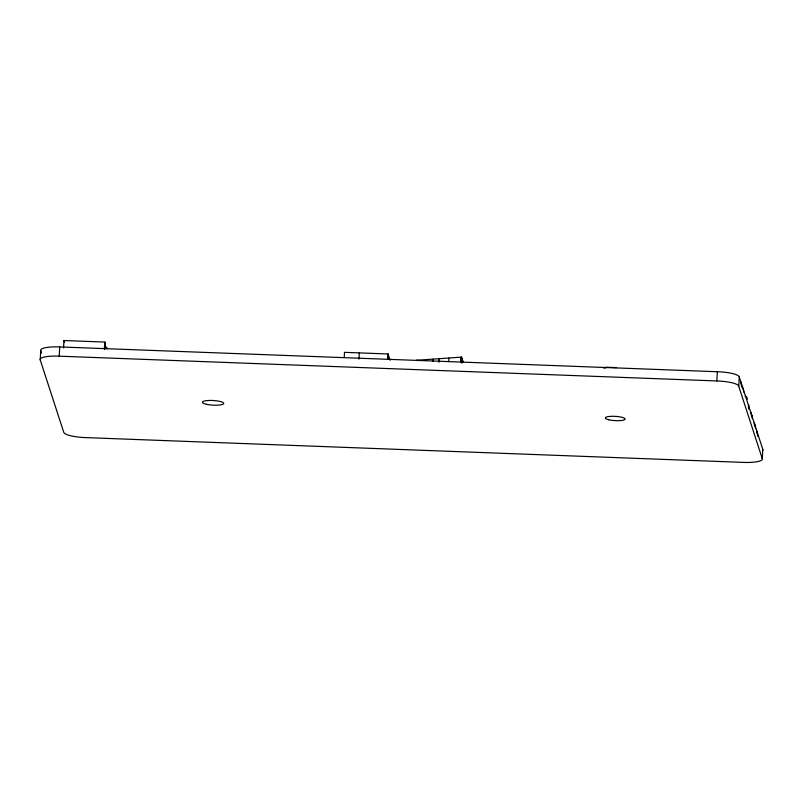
<?xml version="1.0" encoding="UTF-8"?>
<svg xmlns="http://www.w3.org/2000/svg" width="803" height="803" viewBox="0 0 803 803"><rect width="100%" height="100%" fill="white"/><g stroke="black" fill="none" stroke-linecap="round" stroke-linejoin="round"><path stroke-width="1.2" d="M40.23 359.925L40.742 350.68A20.045 4.336 3.2 0 1 59.733 346.936L717.34 371.729A19.674 4.256 3.2 0 1 739.272 377.019L762.8 449.409L762.278 458.643A20.236 4.376 3.2 0 1 743.297 462.398L85.68 437.605A20.175 4.366 3.2 0 1 63.758 432.315L40.23 359.925A20.045 4.336 3.2 0 1 59.211 356.171L716.828 380.963A19.674 4.256 3.2 0 1 738.75 386.253L762.278 458.643M59.211 356.171L59.733 346.936M63.547 347.9L63.959 340.532L105.002 342.078L105.223 348.522M104.591 349.446L105.002 342.078M344.226 357.325L344.507 352.336L388.06 353.982L390.128 360.346M358.941 359.122L359.282 352.898M387.779 358.961L388.06 353.982M387.849 359.172L388.13 354.183M433.018 361.531L433.158 359.122M438.9 362.334L439.1 358.7M448.666 361.651L448.867 358.018M460.601 362.023L460.872 357.174M461.253 361.972L461.524 357.124L416.546 360.286L418.423 360.557M461.605 363.036L461.876 358.198M462.458 362.836L462.598 360.427M716.828 380.963L717.34 371.729M738.75 386.253L739.272 377.019M741.179 384.416L741.299 382.198L741.631 387.126M743.658 392.055L743.247 388.2M748.436 406.75L748.557 404.521L748.818 409.219M751.478 416.115L751.126 412.441M752.291 418.624L751.939 414.93M754.298 424.787L754.418 422.559L754.8 426.323M755.573 428.712L755.252 425.128M757.149 433.55L757.269 431.321L757.61 436.29M747.422 399.141L746.73 397.053L745.154 396.07M603.535 368.055L606.305 367.754L606.135 367.222L616.473 367.613M104.169 347.127L106.669 347.227L107.17 348.753M461.524 357.124L463.02 361.721M63.959 340.532L64.461 342.058M40.742 350.68L41.515 353.059M762.8 449.409A20.236 4.376 3.2 0 1 762.549 450.563M608.774 419.778A9.897 2.138 3.2 0 0 624.945 419.417A9.897 2.138 3.2 0 0 612.006 416.295A9.897 2.138 3.2 0 0 608.774 419.778M206.401 404.28A10.7 2.319 3.2 0 0 223.625 403.728A10.7 2.319 3.2 0 0 209.141 400.456A10.7 2.319 3.2 0 0 206.401 404.28"/></g></svg>
